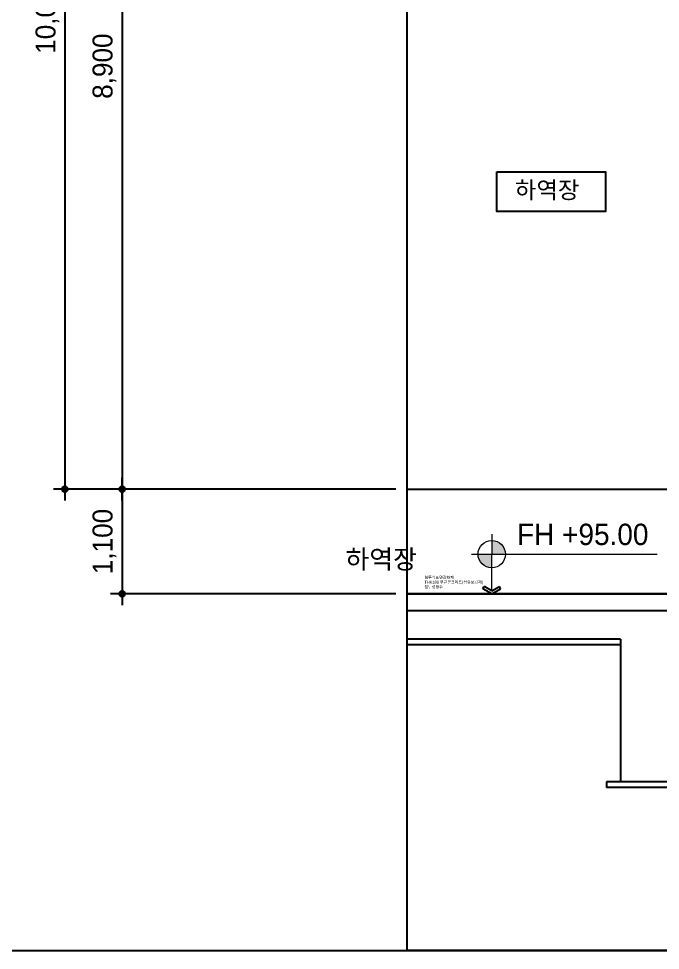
# Model space of a CAD drawing. Header units: millimetres. Extents: x 11948722 to 13111668, y -10771712 to -10232988.
# Drawn here: x 12217550 to 12224300, y -10580484 to -10570684 of the extents above; entities that cross this region are included whole.
import ezdxf
from ezdxf.enums import TextEntityAlignment as Align

# ---------------------------------------------------------------- set-up
doc = ezdxf.new("R2010")
doc.units = ezdxf.units.MM
doc.header["$LTSCALE"] = 150
doc.header["$MEASUREMENT"] = 0
doc.linetypes.add('CEN', pattern=[6.2, 6, -0.1, 0, -0.1])
doc.layers.get('0').update_dxf_attribs({"linetype": 'CONTINUOUS'})
doc.layers.get('Defpoints').update_dxf_attribs({"color": 117, "linetype": 'CONTINUOUS'})
for name, color, linetype in [('A-중심선', 10, 'CEN'), ('CON-C', 2, 'CONTINUOUS'), ('ELE-06', 6, 'CONTINUOUS'), ('Xref-계단단면도$0$3 dim0', 7, 'CONTINUOUS'), ('Xref-계단단면도$0$A-TEX-SYM', 3, 'CONTINUOUS'), ('Xref-계단단면도$0$DIM', 7, 'CONTINUOUS'), ('Xref-계단단면도$0$TEX', 3, 'CONTINUOUS'), ('Xref-계단단면도$0$TEX-SYM', 3, 'CONTINUOUS')]:
    doc.layers.add(name, color=color, linetype=linetype)
doc.layers.add('Xref-계단단면도$0$박스', color=6, linetype='CONTINUOUS', lineweight=15)
doc.styles.add('Xref-계단단면도$0$나눔고딕 Se', font='')
doc.styles.add('Xref-계단단면도$0$돋움', font='')
doc.styles.add('돋움', font='')
doc.styles.add('맑은고딕', font='malgun.ttf')
doc.styles.get('Xref-계단단면도$0$나눔고딕 Se').set_extended_font_data('Dotum')
doc.styles.get('Xref-계단단면도$0$돋움').set_extended_font_data('Dotum')
doc.styles.get('돋움').set_extended_font_data('Dotum')
doc.dimstyles.new('Xref-계단단면도$0$A1-100', dxfattribs={"dimtxt": 3, "dimasz": 1, "dimexe": 2, "dimexo": 2, "dimgap": 1, "dimtad": 1, "dimdec": 0, "dimzin": 12, "dimdsep": 46, "dimlunit": 6, "dimtxsty": 'Xref-계단단면도$0$나눔고딕 Se', "dimblk1": 'Xref-계단단면도$0$DIMDOT', "dimblk2": 'Xref-계단단면도$0$DIMDOT', "dimsah": 1, "dimcen": -1, "dimdle": 2, "dimclrd": 256, "dimclre": 256, "dimclrt": 3, "dimadec": 0, "dimazin": 0, "dimtfac": 1, "dimtdec": 0, "dimtix": 1, "dimtmove": 2, "dimatfit": 3, "dimldrblk": 'Xref-계단단면도$0$DIMDOT', "dimfxl": 1, "dimtvp": 1, "dimtolj": 1, "dimtzin": 12, "dimlwd": -1, "dimlwe": -1, "dimarcsym": 0})

# ---------------------------------------------------------------- blocks, each defined once
blk = doc.blocks.new('Xref-계단단면도$0$arrow1')
for p, q in [((0, 0), (0.286, 0.501)), ((0, 0), (0.286, -0.501)), ((0.165, 0), (0.41, 0.429)), ((0.165, 0), (0.41, -0.429)), ((0.286, 0.501), (0.41, 0.43)), ((0.286, -0.501), (0.41, -0.43))]:
    blk.add_line(p, q)
blk = doc.blocks.new('Xref-계단단면도$0$DIMDOT')
at = {"color": 0}
blk.add_line((-2, 0), (2, 0), dxfattribs=at)
for radius in [0.5, 0.25]:
    blk.add_circle((0, 0), radius, dxfattribs=at)
blk = doc.blocks.new('*D38')
at = {"layer": 'Defpoints', "color": 0, "transparency": 16777216}
for p in [(12221637.3, -10565633.8), (12218037.3, -10575633.8), (12221637.3, -10575633.8)]:
    blk.add_point(p, dxfattribs=at)
at = {"layer": 'Xref-계단단면도$0$3 dim0', "transparency": 16777216}
for p, q in [((12221517.3, -10565633.8), (12217917.3, -10565633.8)), ((12218037.3, -10565693.8), (12218037.3, -10575573.8)), ((12221517.3, -10575633.8), (12217917.3, -10575633.8))]:
    blk.add_line(p, q, dxfattribs=at)
at = {"layer": 'Xref-계단단면도$0$3 dim0', "transparency": 16777216, "xscale": 60, "yscale": 60, "zscale": 60}
for p, rotation in [((12218037.3, -10565633.8), 90), ((12218037.3, -10575633.8), 270)]:
    blk.add_blockref('Xref-계단단면도$0$DIMDOT', p, dxfattribs=dict(at, rotation=rotation))
at = {"layer": 'Xref-계단단면도$0$3 dim0', "color": 3, "transparency": 16777216, "insert": (12217852, -10570633.8), "char_height": 210, "attachment_point": 5, "rotation": 90, "style": 'Xref-계단단면도$0$나눔고딕 Se'}
blk.add_mtext('\\A1;10,000', dxfattribs=at)
blk = doc.blocks.new('*D41')
at = {"layer": 'Defpoints', "color": 0, "transparency": 16777216}
for p in [(12221637.3, -10566733.8), (12218637.3, -10575633.8), (12221637.3, -10575633.8)]:
    blk.add_point(p, dxfattribs=at)
at = {"layer": 'Xref-계단단면도$0$3 dim0', "transparency": 16777216}
for p, q in [((12221517.3, -10566733.8), (12218517.3, -10566733.8)), ((12218637.3, -10566793.8), (12218637.3, -10575573.8)), ((12221517.3, -10575633.8), (12218517.3, -10575633.8))]:
    blk.add_line(p, q, dxfattribs=at)
at = {"layer": 'Xref-계단단면도$0$3 dim0', "transparency": 16777216, "xscale": 60, "yscale": 60, "zscale": 60}
for p, rotation in [((12218637.3, -10566733.8), 90), ((12218637.3, -10575633.8), 270)]:
    blk.add_blockref('Xref-계단단면도$0$DIMDOT', p, dxfattribs=dict(at, rotation=rotation))
at = {"layer": 'Xref-계단단면도$0$3 dim0', "color": 3, "transparency": 16777216, "insert": (12218452, -10571183.8), "char_height": 210, "attachment_point": 5, "rotation": 90, "style": 'Xref-계단단면도$0$나눔고딕 Se'}
blk.add_mtext('\\A1;8,900', dxfattribs=at)
blk = doc.blocks.new('*D28')
at = {"layer": 'Defpoints', "color": 0, "transparency": 16777216}
for p in [(12221637.3, -10575633.8), (12218637.3, -10576733.8), (12221637.3, -10576733.8)]:
    blk.add_point(p, dxfattribs=at)
at = {"layer": 'Xref-계단단면도$0$3 dim0', "transparency": 16777216}
for p, q in [((12221517.3, -10575633.8), (12218517.3, -10575633.8)), ((12218637.3, -10575693.8), (12218637.3, -10576673.8)), ((12221517.3, -10576733.8), (12218517.3, -10576733.8))]:
    blk.add_line(p, q, dxfattribs=at)
at = {"layer": 'Xref-계단단면도$0$3 dim0', "transparency": 16777216, "xscale": 60, "yscale": 60, "zscale": 60}
for p, rotation in [((12218637.3, -10575633.8), 90), ((12218637.3, -10576733.8), 270)]:
    blk.add_blockref('Xref-계단단면도$0$DIMDOT', p, dxfattribs=dict(at, rotation=rotation))
at = {"layer": 'Xref-계단단면도$0$3 dim0', "color": 3, "transparency": 16777216, "insert": (12218452, -10576183.8), "char_height": 210, "attachment_point": 5, "rotation": 90, "style": 'Xref-계단단면도$0$나눔고딕 Se'}
blk.add_mtext('\\A1;1,100', dxfattribs=at)

msp = doc.modelspace()

# ---------------------------------------------------------------- hatches: boundary and pattern name
at = {"layer": 'Xref-계단단면도$0$박스', "ltscale": 0.1}
h = msp.add_hatch(dxfattribs=at)
h.set_pattern_fill('ANSI31', color=256, scale=0.179786)
h.set_pattern_definition([(45, (0, 528.9845), (-0.015890984760856, 0.015890984760856), [])])
h.paths.add_polyline_path([(12222526, -10576173.3), (12222526, -10576317.1), (12222669.9, -10576317.1, 0.414214)])
h.paths.add_polyline_path([(12222526, -10576317.1), (12222382.2, -10576317.1, 0.414214), (12222526, -10576460.9)])

# ---------------------------------------------------------------- linework, layer by layer
at = {"layer": 'A-중심선', "linetype": 'ByBlock', "ltscale": 0.5}
for p, q in [((12221637.3, -10575633.8), (12239263.3, -10575633.8)), ((12221637.3, -10576733.8), (12239263.3, -10576733.8))]:
    msp.add_line(p, q, dxfattribs=at)
at = {"layer": 'CON-C'}
for p, q in [((12224482.6, -10576913.8), (12221637.3, -10576913.8)), ((12223882.6, -10577210.8), (12221637.3, -10577210.8)), ((12223882.6, -10577210.8), (12223882.6, -10578710.8)), ((12227482.6, -10578710.8), (12223882.6, -10578710.8))]:
    msp.add_line(p, q, dxfattribs=at)
at = {"layer": 'Defpoints', "ltscale": 1200}
for points in [[(12208534.4, -10580484.4), (12249484.4, -10580484.4), (12249484.4, -10525959.4), (12208534.4, -10525959.4)], [(12221637.3, -10525959.4), (12239263.3, -10525959.4), (12239263.3, -10580484.4), (12221637.3, -10580484.4)]]:
    msp.add_lwpolyline(points, close=True, dxfattribs=at)
at = {"layer": 'ELE-06'}
for p, q in [((12224482.6, -10576733.8), (12221637.3, -10576733.8)), ((12223882.6, -10577270.8), (12221637.3, -10577270.8)), ((12223882.6, -10578710.8), (12223732.6, -10578710.8)), ((12223732.6, -10578710.8), (12223732.6, -10578770.8)), ((12227482.6, -10578770.8), (12223732.6, -10578770.8))]:
    msp.add_line(p, q, dxfattribs=at)
at = {"layer": 'Xref-계단단면도$0$TEX-SYM'}
msp.add_lwpolyline([(12222580.4, -10572293.9), (12223724.8, -10572293.9), (12223724.8, -10572713.9), (12222580.4, -10572713.9)], close=True, dxfattribs=at)
at = {"layer": 'Xref-계단단면도$0$박스', "ltscale": 0.1}
for p, q in [((12222526, -10576104.9), (12222526, -10576317.1)), ((12222313.8, -10576317.1), (12224268, -10576317.1)), ((12222526, -10576702.9), (12222526, -10576317.1))]:
    msp.add_line(p, q, dxfattribs=at)
msp.add_circle((12222526, -10576317.1), 143.8, dxfattribs=at)

# ---------------------------------------------------------------- block references
at = {"layer": 'Xref-계단단면도$0$DIM', "ltscale": 0.1, "xscale": 187.5, "yscale": 187.5, "zscale": 187.5, "rotation": 90.00000000000001}
msp.add_blockref('Xref-계단단면도$0$arrow1', (12222526, -10576733.8), dxfattribs=at)

# ---------------------------------------------------------------- texts
at = {"layer": 'Defpoints', "style": '맑은고딕'}
msp.add_text('하역장', height=200, dxfattribs=at).set_placement((12220987.4, -10576370.5), align=Align.MIDDLE_LEFT)
at = {"layer": 'Defpoints', "ltscale": 1200, "style": '돋움'}
for s, p in [('침투식표면강화제', (12221818.9, -10576561.1)), ('THK180 무근콘크리트(섬유보강재)', (12221818.9, -10576611.1)), ('침투성방수', (12221818.9, -10576661.1))]:
    msp.add_text(s, height=30, dxfattribs=at).set_placement(p, align=Align.MIDDLE_LEFT)
at = {"layer": 'Xref-계단단면도$0$A-TEX-SYM', "style": 'Xref-계단단면도$0$돋움'}
msp.add_text('FH +95.00', height=225, dxfattribs=at).set_placement((12222792.7, -10576221.4))
at = {"layer": 'Xref-계단단면도$0$TEX', "style": 'Xref-계단단면도$0$돋움'}
msp.add_text('하역장', height=180, dxfattribs=at).set_placement((12222770.4, -10572485.8), align=Align.MIDDLE_LEFT)

# ---------------------------------------------------------------- dimensions: what is measured, and where the dimension line sits
at = {"layer": 'Xref-계단단면도$0$3 dim0'}
for base, p1, p2, angle, picture, middle in [((12218037.3, -10575633.8), (12221637.3, -10565633.8), (12221637.3, -10575633.8), 270, '*D38', (12217852, -10570633.8)), ((12218637.3, -10575633.8), (12221637.3, -10566733.8), (12221637.3, -10575633.8), 90, '*D41', (12218452, -10571183.8)), ((12218637.3, -10576733.8), (12221637.3, -10575633.8), (12221637.3, -10576733.8), 90, '*D28', (12218452, -10576183.8))]:
    dim = msp.add_linear_dim(base=base, p1=p1, p2=p2, angle=angle, dimstyle='Xref-계단단면도$0$A1-100', override={"dimscale": 60, "dimtxt": 3.5}, dxfattribs=at)
    dim.commit()
    dim.dimension.update_dxf_attribs({"geometry": picture, "text_midpoint": middle})

doc.saveas('drawing.dxf')
